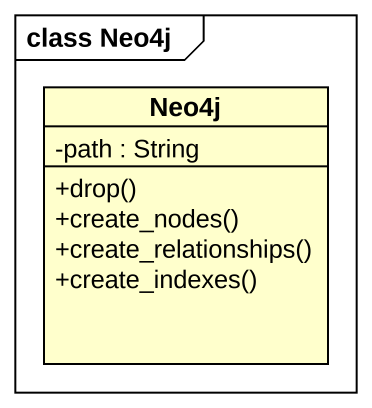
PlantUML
@startuml
mainframe class Neo4j
hide circle
hide empty members
skinparam classAttributeIconSize 0
class Neo4j {
  -path : String
  +drop()
  +create_nodes()
  +create_relationships()
  +create_indexes()
}
@enduml
